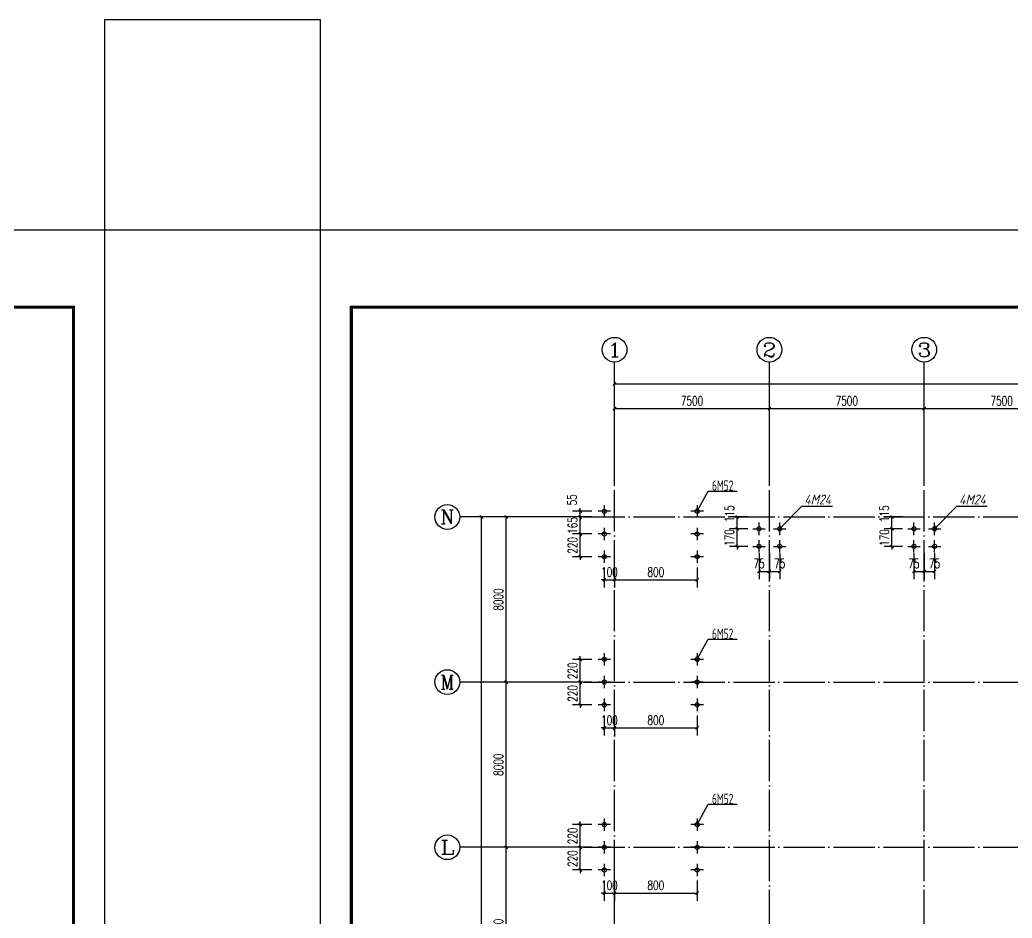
# Model space of a CAD drawing. Extents: x 14475413 to 15955882, y -732572 to -282951.
# Drawn here: x 14978864 to 15026928, y -500169 to -456657 of the extents above; entities that cross this region are included whole.
import ezdxf
from ezdxf.enums import TextEntityAlignment as Align

# ---------------------------------------------------------------- set-up
doc = ezdxf.new("R2010")
doc.units = 0
doc.header["$LTSCALE"] = 1000
doc.header["$MEASUREMENT"] = 0
doc.linetypes.add('DOTE', pattern=[2.42, 2, -0.2, 0.02, -0.2])
for name, color, linetype in [('AXIS', 3, 'Continuous'), ('AXIS_TEXT', 7, 'Continuous'), ('BALCONY', 6, 'Continuous'), ('DOTE', 1, 'DOTE'), ('PUB_DIM', 3, 'Continuous'), ('TK', 4, 'Continuous'), ('中粗', 4, 'Continuous'), ('标注', 7, 'Continuous')]:
    doc.layers.add(name, color=color, linetype=linetype)
doc.styles.add('_TCH_AXIS', font='COMPLEX', dxfattribs={"bigfont": 'GBCBIG'})
doc.styles.add('_TCH_DIM_T3', font='SIMPLEX', dxfattribs={"width": 0.705882, "bigfont": 'GBCBIG'})
doc.styles.add('COMPLEX', font='COMPLEX')
doc.styles.get("Standard").update_dxf_attribs({"font": 'gbenor.shx', "bigfont": 'gbcbig.shx'})
doc.styles.add('TSSD_REIN', font='tssdeng.shx', dxfattribs={"width": 0.7, "bigfont": 'tssdchn.shx'})
doc.dimstyles.new('100', dxfattribs={"dimtxt": 250, "dimasz": 200, "dimexe": 250, "dimexo": 300, "dimgap": 150, "dimtad": 1, "dimdec": 0, "dimzin": 0, "dimdsep": 46, "dimtxsty": 'Standard', "dimblk": 'ARCHTICK', "dimcen": 0.09, "dimclrd": 256, "dimclre": 256, "dimclrt": 256, "dimadec": 0, "dimazin": 0, "dimtfac": 1, "dimtdec": 0, "dimtix": 1, "dimtmove": 2, "dimatfit": 3, "dimldrblk": 'ARCHTICK', "dimfxl": 0, "dimtolj": 1, "dimtzin": 0, "dimarcsym": 0})
doc.dimstyles.new('_TCH_ARCH&&150', dxfattribs={"dimtxt": 446.25, "dimasz": 150, "dimexe": 375, "dimexo": 450, "dimgap": 150, "dimtad": 1, "dimdec": 0, "dimzin": 0, "dimdsep": 46, "dimtxsty": '_TCH_DIM_T3', "dimblk": 'ARCHTICK', "dimcen": 0.09, "dimclrt": 7, "dimazin": 2, "dimtfac": 1, "dimtdec": 0, "dimtix": 1, "dimtmove": 2, "dimatfit": 3, "dimfxl": 0, "dimtolj": 1, "dimtzin": 0, "dimarcsym": 0})

# ---------------------------------------------------------------- blocks, each defined once
blk = doc.blocks.new('GeYuanFrame_88545606', base_point=(20.09, 4.53))
at = {"layer": 'TK'}
blk.add_lwpolyline([(20.09, 4.53), (20.09, 598.53), (1071.09, 598.53), (1071.09, 4.53)], close=True, dxfattribs=at)
at = {"layer": 'TK', "const_width": 1}
blk.add_lwpolyline([(45.09, 588.53), (1061.09, 588.53), (1061.09, 14.53), (45.09, 14.53)], close=True, dxfattribs=at)
blk = doc.blocks.new('GeYuanFrame_00164207', base_point=(20.09, 4.53))
at = {"layer": 'TK'}
blk.add_lwpolyline([(20.09, 4.53), (20.09, 598.53), (1071.09, 598.53), (1071.09, 4.53)], close=True, dxfattribs=at)
at = {"layer": 'TK', "const_width": 1}
blk.add_lwpolyline([(45.09, 588.53), (1061.09, 588.53), (1061.09, 14.53), (45.09, 14.53)], close=True, dxfattribs=at)
blk = doc.blocks.new('_AXISO')
blk.add_circle((0, 0), 0.5)
at = {"layer": 'AXIS_TEXT', "style": 'COMPLEX', "width": 1.041667}
blk.add_attdef('A', text='', height=0.56, dxfattribs=at).set_placement((-0.25, -0.28), (0.25, -0.28), align=Align.FIT)
blk = doc.blocks.new('_ArchTick')
at = {"color": 0, "linetype": 'ByBlock', "const_width": 0.4}
blk.add_lwpolyline([(-0.5, -0.5), (0.5, 0.5)], dxfattribs=at)
blk = doc.blocks.new('*D1078')
at = {"layer": 'AXIS', "color": 0, "lineweight": -2}
for p, q in [((15005720, -480736), (15000845, -480736)), ((15001220, -576736), (15001220, -480736)), ((15005720, -576736), (15000845, -576736))]:
    blk.add_line(p, q, dxfattribs=at)
at = {"layer": 'Defpoints', "color": 0}
for p in [(15001220, -480736), (15006170, -480736), (15006170, -576736)]:
    blk.add_point(p, dxfattribs=at)
at = {"layer": 'AXIS', "color": 0, "lineweight": -2, "xscale": 150, "yscale": 150, "zscale": 150}
for p, rotation in [((15001220, -480736), 90), ((15001220, -576736), 270)]:
    blk.add_blockref('_ArchTick', p, dxfattribs=dict(at, rotation=rotation))
at = {"layer": 'AXIS', "color": 7, "insert": (15000847, -528736), "char_height": 446.2, "attachment_point": 5, "rotation": 90, "style": '_TCH_DIM_T3'}
blk.add_mtext('\\A1;96000', dxfattribs=at)
blk = doc.blocks.new('*D1088')
at = {"layer": 'AXIS', "color": 0, "lineweight": -2}
for p, q in [((15005720, -496736), (15002045, -496736)), ((15002420, -504736), (15002420, -496736)), ((15005720, -504736), (15002045, -504736))]:
    blk.add_line(p, q, dxfattribs=at)
at = {"layer": 'Defpoints', "color": 0}
for p in [(15002420, -496736), (15006170, -496736), (15006170, -504736)]:
    blk.add_point(p, dxfattribs=at)
at = {"layer": 'AXIS', "color": 0, "lineweight": -2, "xscale": 150, "yscale": 150, "zscale": 150}
for p, rotation in [((15002420, -496736), 90), ((15002420, -504736), 270)]:
    blk.add_blockref('_ArchTick', p, dxfattribs=dict(at, rotation=rotation))
at = {"layer": 'AXIS', "color": 7, "insert": (15002047, -500736), "char_height": 446.2, "attachment_point": 5, "rotation": 90, "style": '_TCH_DIM_T3'}
blk.add_mtext('\\A1;8000', dxfattribs=at)
blk = doc.blocks.new('*D1089')
at = {"layer": 'AXIS', "color": 0, "lineweight": -2}
for p, q in [((15005720, -488736), (15002045, -488736)), ((15002420, -496736), (15002420, -488736)), ((15005720, -496736), (15002045, -496736))]:
    blk.add_line(p, q, dxfattribs=at)
at = {"layer": 'Defpoints', "color": 0}
for p in [(15002420, -488736), (15006170, -488736), (15006170, -496736)]:
    blk.add_point(p, dxfattribs=at)
at = {"layer": 'AXIS', "color": 0, "lineweight": -2, "xscale": 150, "yscale": 150, "zscale": 150}
for p, rotation in [((15002420, -488736), 90), ((15002420, -496736), 270)]:
    blk.add_blockref('_ArchTick', p, dxfattribs=dict(at, rotation=rotation))
at = {"layer": 'AXIS', "color": 7, "insert": (15002047, -492736), "char_height": 446.2, "attachment_point": 5, "rotation": 90, "style": '_TCH_DIM_T3'}
blk.add_mtext('\\A1;8000', dxfattribs=at)
blk = doc.blocks.new('*D1090')
at = {"layer": 'AXIS', "color": 0, "lineweight": -2}
for p, q in [((15005720, -480736), (15002045, -480736)), ((15002420, -488736), (15002420, -480736)), ((15005720, -488736), (15002045, -488736))]:
    blk.add_line(p, q, dxfattribs=at)
at = {"layer": 'Defpoints', "color": 0}
for p in [(15002420, -480736), (15006170, -480736), (15006170, -488736)]:
    blk.add_point(p, dxfattribs=at)
at = {"layer": 'AXIS', "color": 0, "lineweight": -2, "xscale": 150, "yscale": 150, "zscale": 150}
for p, rotation in [((15002420, -480736), 90), ((15002420, -488736), 270)]:
    blk.add_blockref('_ArchTick', p, dxfattribs=dict(at, rotation=rotation))
at = {"layer": 'AXIS', "color": 7, "insert": (15002047, -484736), "char_height": 446.2, "attachment_point": 5, "rotation": 90, "style": '_TCH_DIM_T3'}
blk.add_mtext('\\A1;8000', dxfattribs=at)
blk = doc.blocks.new('*D1113')
at = {"layer": 'AXIS', "color": 0, "lineweight": -2}
for p, q in [((15007670, -478786), (15007670, -473911)), ((15067670, -478786), (15067670, -473911)), ((15007670, -474286), (15067670, -474286))]:
    blk.add_line(p, q, dxfattribs=at)
at = {"layer": 'Defpoints', "color": 0}
for p in [(15067670, -474286), (15007670, -479236), (15067670, -479236)]:
    blk.add_point(p, dxfattribs=at)
at = {"layer": 'AXIS', "color": 0, "lineweight": -2, "xscale": 150, "yscale": 150, "zscale": 150, "rotation": 180}
blk.add_blockref('_ArchTick', (15007670, -474286), dxfattribs=at)
at = {"layer": 'AXIS', "color": 0, "lineweight": -2, "xscale": 150, "yscale": 150, "zscale": 150}
blk.add_blockref('_ArchTick', (15067670, -474286), dxfattribs=at)
at = {"layer": 'AXIS', "color": 7, "insert": (15037670, -473913), "char_height": 446.2, "attachment_point": 5, "style": '_TCH_DIM_T3'}
blk.add_mtext('\\A1;60000', dxfattribs=at)
blk = doc.blocks.new('*D1114')
at = {"layer": 'AXIS', "color": 0, "lineweight": -2}
for p, q in [((15007670, -478786), (15007670, -475111)), ((15015170, -478786), (15015170, -475111)), ((15007670, -475486), (15015170, -475486))]:
    blk.add_line(p, q, dxfattribs=at)
at = {"layer": 'Defpoints', "color": 0}
for p in [(15015170, -475486), (15007670, -479236), (15015170, -479236)]:
    blk.add_point(p, dxfattribs=at)
at = {"layer": 'AXIS', "color": 0, "lineweight": -2, "xscale": 150, "yscale": 150, "zscale": 150, "rotation": 180}
blk.add_blockref('_ArchTick', (15007670, -475486), dxfattribs=at)
at = {"layer": 'AXIS', "color": 0, "lineweight": -2, "xscale": 150, "yscale": 150, "zscale": 150}
blk.add_blockref('_ArchTick', (15015170, -475486), dxfattribs=at)
at = {"layer": 'AXIS', "color": 7, "insert": (15011420, -475113), "char_height": 446.2, "attachment_point": 5, "style": '_TCH_DIM_T3'}
blk.add_mtext('\\A1;7500', dxfattribs=at)
blk = doc.blocks.new('*D1115')
at = {"layer": 'AXIS', "color": 0, "lineweight": -2}
for p, q in [((15015170, -478786), (15015170, -475111)), ((15022670, -478786), (15022670, -475111)), ((15015170, -475486), (15022670, -475486))]:
    blk.add_line(p, q, dxfattribs=at)
at = {"layer": 'Defpoints', "color": 0}
for p in [(15022670, -475486), (15015170, -479236), (15022670, -479236)]:
    blk.add_point(p, dxfattribs=at)
at = {"layer": 'AXIS', "color": 0, "lineweight": -2, "xscale": 150, "yscale": 150, "zscale": 150, "rotation": 180}
blk.add_blockref('_ArchTick', (15015170, -475486), dxfattribs=at)
at = {"layer": 'AXIS', "color": 0, "lineweight": -2, "xscale": 150, "yscale": 150, "zscale": 150}
blk.add_blockref('_ArchTick', (15022670, -475486), dxfattribs=at)
at = {"layer": 'AXIS', "color": 7, "insert": (15018920, -475113), "char_height": 446.2, "attachment_point": 5, "style": '_TCH_DIM_T3'}
blk.add_mtext('\\A1;7500', dxfattribs=at)
blk = doc.blocks.new('*D1116')
at = {"layer": 'AXIS', "color": 0, "lineweight": -2}
for p, q in [((15022670, -478786), (15022670, -475111)), ((15030170, -478786), (15030170, -475111)), ((15022670, -475486), (15030170, -475486))]:
    blk.add_line(p, q, dxfattribs=at)
at = {"layer": 'Defpoints', "color": 0}
for p in [(15030170, -475486), (15022670, -479236), (15030170, -479236)]:
    blk.add_point(p, dxfattribs=at)
at = {"layer": 'AXIS', "color": 0, "lineweight": -2, "xscale": 150, "yscale": 150, "zscale": 150, "rotation": 180}
blk.add_blockref('_ArchTick', (15022670, -475486), dxfattribs=at)
at = {"layer": 'AXIS', "color": 0, "lineweight": -2, "xscale": 150, "yscale": 150, "zscale": 150}
blk.add_blockref('_ArchTick', (15030170, -475486), dxfattribs=at)
at = {"layer": 'AXIS', "color": 7, "insert": (15026420, -475113), "char_height": 446.2, "attachment_point": 5, "style": '_TCH_DIM_T3'}
blk.add_mtext('\\A1;7500', dxfattribs=at)
blk = doc.blocks.new('*D1126')
at = {"layer": 'Defpoints', "color": 0}
for p in [(15006010, -487636), (15007024, -487636), (15007024, -488736)]:
    blk.add_point(p, dxfattribs=at)
at = {"layer": 'PUB_DIM', "color": 0, "lineweight": -2}
for p, q in [((15006574, -487636), (15005635, -487636)), ((15006010, -487636), (15006010, -487486)), ((15006010, -488736), (15006010, -487636)), ((15006574, -488736), (15005635, -488736)), ((15006010, -488736), (15006010, -488886))]:
    blk.add_line(p, q, dxfattribs=at)
at = {"layer": 'PUB_DIM', "color": 0, "lineweight": -2, "xscale": 150, "yscale": 150, "zscale": 150}
for p, rotation in [((15006010, -487636), 270), ((15006010, -488736), 90)]:
    blk.add_blockref('_ArchTick', p, dxfattribs=dict(at, rotation=rotation))
at = {"layer": 'PUB_DIM', "color": 7, "insert": (15005637, -488186), "char_height": 446.2, "attachment_point": 5, "rotation": 90, "style": '_TCH_DIM_T3'}
blk.add_mtext('\\A1;220', dxfattribs=at)
blk = doc.blocks.new('*D1127')
at = {"layer": 'Defpoints', "color": 0}
for p in [(15006010, -488736), (15007024, -488736), (15007024, -489836)]:
    blk.add_point(p, dxfattribs=at)
at = {"layer": 'PUB_DIM', "color": 0, "lineweight": -2}
for p, q in [((15006574, -488736), (15005635, -488736)), ((15006010, -488736), (15006010, -488586)), ((15006010, -489836), (15006010, -488736)), ((15006574, -489836), (15005635, -489836)), ((15006010, -489836), (15006010, -489986))]:
    blk.add_line(p, q, dxfattribs=at)
at = {"layer": 'PUB_DIM', "color": 0, "lineweight": -2, "xscale": 150, "yscale": 150, "zscale": 150}
for p, rotation in [((15006010, -488736), 270), ((15006010, -489836), 90)]:
    blk.add_blockref('_ArchTick', p, dxfattribs=dict(at, rotation=rotation))
at = {"layer": 'PUB_DIM', "color": 7, "insert": (15005637, -489286), "char_height": 446.2, "attachment_point": 5, "rotation": 90, "style": '_TCH_DIM_T3'}
blk.add_mtext('\\A1;220', dxfattribs=at)
blk = doc.blocks.new('*D1128')
at = {"layer": 'Defpoints', "color": 0}
for p in [(15007670, -489901), (15011670, -489901), (15011670, -490953)]:
    blk.add_point(p, dxfattribs=at)
at = {"layer": 'PUB_DIM', "color": 0, "lineweight": -2}
for p, q in [((15007670, -490351), (15007670, -491328)), ((15011670, -490351), (15011670, -491328)), ((15007670, -490953), (15011670, -490953))]:
    blk.add_line(p, q, dxfattribs=at)
at = {"layer": 'PUB_DIM', "color": 0, "lineweight": -2, "xscale": 150, "yscale": 150, "zscale": 150, "rotation": 180}
blk.add_blockref('_ArchTick', (15007670, -490953), dxfattribs=at)
at = {"layer": 'PUB_DIM', "color": 0, "lineweight": -2, "xscale": 150, "yscale": 150, "zscale": 150}
blk.add_blockref('_ArchTick', (15011670, -490953), dxfattribs=at)
at = {"layer": 'PUB_DIM', "color": 7, "insert": (15009670, -490580), "char_height": 446.2, "attachment_point": 5, "style": '_TCH_DIM_T3'}
blk.add_mtext('\\A1;800', dxfattribs=at)
blk = doc.blocks.new('*D1129')
at = {"layer": 'Defpoints', "color": 0}
for p in [(15007170, -489901), (15007670, -489901), (15007670, -490953)]:
    blk.add_point(p, dxfattribs=at)
at = {"layer": 'PUB_DIM', "color": 0, "lineweight": -2}
for p, q in [((15007170, -490351), (15007170, -491328)), ((15007670, -490351), (15007670, -491328)), ((15007170, -490953), (15007020, -490953)), ((15007170, -490953), (15007670, -490953)), ((15007670, -490953), (15007820, -490953))]:
    blk.add_line(p, q, dxfattribs=at)
at = {"layer": 'PUB_DIM', "color": 0, "lineweight": -2, "xscale": 150, "yscale": 150, "zscale": 150}
blk.add_blockref('_ArchTick', (15007170, -490953), dxfattribs=at)
at = {"layer": 'PUB_DIM', "color": 0, "lineweight": -2, "xscale": 150, "yscale": 150, "zscale": 150, "rotation": 180}
blk.add_blockref('_ArchTick', (15007670, -490953), dxfattribs=at)
at = {"layer": 'PUB_DIM', "color": 7, "insert": (15007420, -490580), "char_height": 446.2, "attachment_point": 5, "style": '_TCH_DIM_T3'}
blk.add_mtext('\\A1;100', dxfattribs=at)
blk = doc.blocks.new('*D1134')
at = {"layer": 'Defpoints', "color": 0}
for p in [(15006010, -480461), (15007024, -480461), (15007024, -480736)]:
    blk.add_point(p, dxfattribs=at)
at = {"layer": 'PUB_DIM', "color": 0, "lineweight": -2}
for p, q in [((15006574, -480461), (15005635, -480461)), ((15006010, -480461), (15006010, -480311)), ((15006010, -480736), (15006010, -480461)), ((15006574, -480736), (15005635, -480736)), ((15006010, -480736), (15006010, -480886))]:
    blk.add_line(p, q, dxfattribs=at)
at = {"layer": 'PUB_DIM', "color": 0, "lineweight": -2, "xscale": 150, "yscale": 150, "zscale": 150}
for p, rotation in [((15006010, -480461), 270), ((15006010, -480736), 90)]:
    blk.add_blockref('_ArchTick', p, dxfattribs=dict(at, rotation=rotation))
at = {"layer": 'PUB_DIM', "color": 7, "insert": (15005607, -479906), "char_height": 446.2, "attachment_point": 5, "rotation": 90, "style": '_TCH_DIM_T3'}
blk.add_mtext('\\A1;55', dxfattribs=at)
blk = doc.blocks.new('*D1135')
at = {"layer": 'Defpoints', "color": 0}
for p in [(15006010, -480736), (15007024, -480736), (15007024, -481561)]:
    blk.add_point(p, dxfattribs=at)
at = {"layer": 'PUB_DIM', "color": 0, "lineweight": -2}
for p, q in [((15006010, -480736), (15006010, -480586)), ((15006574, -480736), (15005635, -480736)), ((15006010, -481561), (15006010, -480736)), ((15006574, -481561), (15005635, -481561)), ((15006010, -481561), (15006010, -481711))]:
    blk.add_line(p, q, dxfattribs=at)
at = {"layer": 'PUB_DIM', "color": 0, "lineweight": -2, "xscale": 150, "yscale": 150, "zscale": 150}
for p, rotation in [((15006010, -480736), 270), ((15006010, -481561), 90)]:
    blk.add_blockref('_ArchTick', p, dxfattribs=dict(at, rotation=rotation))
at = {"layer": 'PUB_DIM', "color": 7, "insert": (15005637, -481148), "char_height": 446.2, "attachment_point": 5, "rotation": 90, "style": '_TCH_DIM_T3'}
blk.add_mtext('\\A1;165', dxfattribs=at)
blk = doc.blocks.new('*D1136')
at = {"layer": 'Defpoints', "color": 0}
for p in [(15006010, -481561), (15007024, -481561), (15007024, -482661)]:
    blk.add_point(p, dxfattribs=at)
at = {"layer": 'PUB_DIM', "color": 0, "lineweight": -2}
for p, q in [((15006574, -481561), (15005635, -481561)), ((15006010, -481561), (15006010, -481411)), ((15006010, -482661), (15006010, -481561)), ((15006574, -482661), (15005635, -482661)), ((15006010, -482661), (15006010, -482811))]:
    blk.add_line(p, q, dxfattribs=at)
at = {"layer": 'PUB_DIM', "color": 0, "lineweight": -2, "xscale": 150, "yscale": 150, "zscale": 150}
for p, rotation in [((15006010, -481561), 270), ((15006010, -482661), 90)]:
    blk.add_blockref('_ArchTick', p, dxfattribs=dict(at, rotation=rotation))
at = {"layer": 'PUB_DIM', "color": 7, "insert": (15005637, -482111), "char_height": 446.2, "attachment_point": 5, "rotation": 90, "style": '_TCH_DIM_T3'}
blk.add_mtext('\\A1;220', dxfattribs=at)
blk = doc.blocks.new('*D1137')
at = {"layer": 'Defpoints', "color": 0}
for p in [(15007670, -482726), (15011670, -482726), (15011670, -483778)]:
    blk.add_point(p, dxfattribs=at)
at = {"layer": 'PUB_DIM', "color": 0, "lineweight": -2}
for p, q in [((15007670, -483176), (15007670, -484153)), ((15011670, -483176), (15011670, -484153)), ((15007670, -483778), (15011670, -483778))]:
    blk.add_line(p, q, dxfattribs=at)
at = {"layer": 'PUB_DIM', "color": 0, "lineweight": -2, "xscale": 150, "yscale": 150, "zscale": 150, "rotation": 180}
blk.add_blockref('_ArchTick', (15007670, -483778), dxfattribs=at)
at = {"layer": 'PUB_DIM', "color": 0, "lineweight": -2, "xscale": 150, "yscale": 150, "zscale": 150}
blk.add_blockref('_ArchTick', (15011670, -483778), dxfattribs=at)
at = {"layer": 'PUB_DIM', "color": 7, "insert": (15009670, -483405), "char_height": 446.2, "attachment_point": 5, "style": '_TCH_DIM_T3'}
blk.add_mtext('\\A1;800', dxfattribs=at)
blk = doc.blocks.new('*D1138')
at = {"layer": 'Defpoints', "color": 0}
for p in [(15007170, -482726), (15007670, -482726), (15007670, -483778)]:
    blk.add_point(p, dxfattribs=at)
at = {"layer": 'PUB_DIM', "color": 0, "lineweight": -2}
for p, q in [((15007170, -483176), (15007170, -484153)), ((15007670, -483176), (15007670, -484153)), ((15007170, -483778), (15007020, -483778)), ((15007170, -483778), (15007670, -483778)), ((15007670, -483778), (15007820, -483778))]:
    blk.add_line(p, q, dxfattribs=at)
at = {"layer": 'PUB_DIM', "color": 0, "lineweight": -2, "xscale": 150, "yscale": 150, "zscale": 150}
blk.add_blockref('_ArchTick', (15007170, -483778), dxfattribs=at)
at = {"layer": 'PUB_DIM', "color": 0, "lineweight": -2, "xscale": 150, "yscale": 150, "zscale": 150, "rotation": 180}
blk.add_blockref('_ArchTick', (15007670, -483778), dxfattribs=at)
at = {"layer": 'PUB_DIM', "color": 7, "insert": (15007420, -483405), "char_height": 446.2, "attachment_point": 5, "style": '_TCH_DIM_T3'}
blk.add_mtext('\\A1;100', dxfattribs=at)
blk = doc.blocks.new('*D1153')
at = {"layer": 'Defpoints', "color": 0}
for p in [(15006010, -495636), (15007024, -495636), (15007024, -496736)]:
    blk.add_point(p, dxfattribs=at)
at = {"layer": 'PUB_DIM', "color": 0, "lineweight": -2}
for p, q in [((15006010, -495636), (15006010, -495486)), ((15006574, -495636), (15005635, -495636)), ((15006010, -496736), (15006010, -495636)), ((15006574, -496736), (15005635, -496736)), ((15006010, -496736), (15006010, -496886))]:
    blk.add_line(p, q, dxfattribs=at)
at = {"layer": 'PUB_DIM', "color": 0, "lineweight": -2, "xscale": 150, "yscale": 150, "zscale": 150}
for p, rotation in [((15006010, -495636), 270), ((15006010, -496736), 90)]:
    blk.add_blockref('_ArchTick', p, dxfattribs=dict(at, rotation=rotation))
at = {"layer": 'PUB_DIM', "color": 7, "insert": (15005637, -496186), "char_height": 446.2, "attachment_point": 5, "rotation": 90, "style": '_TCH_DIM_T3'}
blk.add_mtext('\\A1;220', dxfattribs=at)
blk = doc.blocks.new('*D1154')
at = {"layer": 'Defpoints', "color": 0}
for p in [(15006010, -496736), (15007024, -496736), (15007024, -497836)]:
    blk.add_point(p, dxfattribs=at)
at = {"layer": 'PUB_DIM', "color": 0, "lineweight": -2}
for p, q in [((15006574, -496736), (15005635, -496736)), ((15006010, -496736), (15006010, -496586)), ((15006010, -497836), (15006010, -496736)), ((15006574, -497836), (15005635, -497836)), ((15006010, -497836), (15006010, -497986))]:
    blk.add_line(p, q, dxfattribs=at)
at = {"layer": 'PUB_DIM', "color": 0, "lineweight": -2, "xscale": 150, "yscale": 150, "zscale": 150}
for p, rotation in [((15006010, -496736), 270), ((15006010, -497836), 90)]:
    blk.add_blockref('_ArchTick', p, dxfattribs=dict(at, rotation=rotation))
at = {"layer": 'PUB_DIM', "color": 7, "insert": (15005637, -497286), "char_height": 446.2, "attachment_point": 5, "rotation": 90, "style": '_TCH_DIM_T3'}
blk.add_mtext('\\A1;220', dxfattribs=at)
blk = doc.blocks.new('*D1155')
at = {"layer": 'Defpoints', "color": 0}
for p in [(15007670, -497901), (15011670, -497901), (15011670, -498953)]:
    blk.add_point(p, dxfattribs=at)
at = {"layer": 'PUB_DIM', "color": 0, "lineweight": -2}
for p, q in [((15007670, -498351), (15007670, -499328)), ((15011670, -498351), (15011670, -499328)), ((15007670, -498953), (15011670, -498953))]:
    blk.add_line(p, q, dxfattribs=at)
at = {"layer": 'PUB_DIM', "color": 0, "lineweight": -2, "xscale": 150, "yscale": 150, "zscale": 150, "rotation": 180}
blk.add_blockref('_ArchTick', (15007670, -498953), dxfattribs=at)
at = {"layer": 'PUB_DIM', "color": 0, "lineweight": -2, "xscale": 150, "yscale": 150, "zscale": 150}
blk.add_blockref('_ArchTick', (15011670, -498953), dxfattribs=at)
at = {"layer": 'PUB_DIM', "color": 7, "insert": (15009670, -498580), "char_height": 446.2, "attachment_point": 5, "style": '_TCH_DIM_T3'}
blk.add_mtext('\\A1;800', dxfattribs=at)
blk = doc.blocks.new('*D1156')
at = {"layer": 'Defpoints', "color": 0}
for p in [(15007170, -497901), (15007670, -497901), (15007670, -498953)]:
    blk.add_point(p, dxfattribs=at)
at = {"layer": 'PUB_DIM', "color": 0, "lineweight": -2}
for p, q in [((15007170, -498351), (15007170, -499328)), ((15007670, -498351), (15007670, -499328)), ((15007170, -498953), (15007020, -498953)), ((15007170, -498953), (15007670, -498953)), ((15007670, -498953), (15007820, -498953))]:
    blk.add_line(p, q, dxfattribs=at)
at = {"layer": 'PUB_DIM', "color": 0, "lineweight": -2, "xscale": 150, "yscale": 150, "zscale": 150}
blk.add_blockref('_ArchTick', (15007170, -498953), dxfattribs=at)
at = {"layer": 'PUB_DIM', "color": 0, "lineweight": -2, "xscale": 150, "yscale": 150, "zscale": 150, "rotation": 180}
blk.add_blockref('_ArchTick', (15007670, -498953), dxfattribs=at)
at = {"layer": 'PUB_DIM', "color": 7, "insert": (15007420, -498580), "char_height": 446.2, "attachment_point": 5, "style": '_TCH_DIM_T3'}
blk.add_mtext('\\A1;100', dxfattribs=at)
blk = doc.blocks.new('*D1245')
at = {"layer": 'Defpoints', "color": 0}
for p in [(15014670, -482045), (15015170, -482045), (15015170, -483372)]:
    blk.add_point(p, dxfattribs=at)
at = {"layer": 'PUB_DIM', "color": 0, "lineweight": -2}
for p, q in [((15014670, -482495), (15014670, -483747)), ((15015170, -482495), (15015170, -483747)), ((15014670, -483372), (15015170, -483372))]:
    blk.add_line(p, q, dxfattribs=at)
at = {"layer": 'PUB_DIM', "color": 0, "lineweight": -2, "xscale": 150, "yscale": 150, "zscale": 150, "rotation": 180}
blk.add_blockref('_ArchTick', (15014670, -483372), dxfattribs=at)
at = {"layer": 'PUB_DIM', "color": 0, "lineweight": -2, "xscale": 150, "yscale": 150, "zscale": 150}
blk.add_blockref('_ArchTick', (15015170, -483372), dxfattribs=at)
at = {"layer": 'PUB_DIM', "color": 7, "insert": (15014670, -482992), "char_height": 446.2, "attachment_point": 5, "style": '_TCH_DIM_T3'}
blk.add_mtext('\\A1;75', dxfattribs=at)
blk = doc.blocks.new('*D1246')
at = {"layer": 'Defpoints', "color": 0}
for p in [(15015170, -482045), (15015670, -482045), (15015670, -483372)]:
    blk.add_point(p, dxfattribs=at)
at = {"layer": 'PUB_DIM', "color": 0, "lineweight": -2}
for p, q in [((15015170, -482495), (15015170, -483747)), ((15015670, -482495), (15015670, -483747)), ((15015170, -483372), (15015670, -483372))]:
    blk.add_line(p, q, dxfattribs=at)
at = {"layer": 'PUB_DIM', "color": 0, "lineweight": -2, "xscale": 150, "yscale": 150, "zscale": 150, "rotation": 180}
blk.add_blockref('_ArchTick', (15015170, -483372), dxfattribs=at)
at = {"layer": 'PUB_DIM', "color": 0, "lineweight": -2, "xscale": 150, "yscale": 150, "zscale": 150}
blk.add_blockref('_ArchTick', (15015670, -483372), dxfattribs=at)
at = {"layer": 'PUB_DIM', "color": 7, "insert": (15015670, -482987), "char_height": 446.2, "attachment_point": 5, "style": '_TCH_DIM_T3'}
blk.add_mtext('\\A1;75', dxfattribs=at)
blk = doc.blocks.new('*D1247')
at = {"layer": 'Defpoints', "color": 0}
for p in [(15013608, -480736), (15014570, -480736), (15014570, -481311)]:
    blk.add_point(p, dxfattribs=at)
at = {"layer": 'PUB_DIM', "color": 0, "lineweight": -2}
for p, q in [((15014120, -480736), (15013233, -480736)), ((15013608, -481311), (15013608, -480736)), ((15014120, -481311), (15013233, -481311))]:
    blk.add_line(p, q, dxfattribs=at)
at = {"layer": 'PUB_DIM', "color": 0, "lineweight": -2, "xscale": 150, "yscale": 150, "zscale": 150}
for p, rotation in [((15013608, -480736), 90), ((15013608, -481311), 270)]:
    blk.add_blockref('_ArchTick', p, dxfattribs=dict(at, rotation=rotation))
at = {"layer": 'PUB_DIM', "color": 7, "insert": (15013234, -480578), "char_height": 446.2, "attachment_point": 5, "rotation": 90, "style": '_TCH_DIM_T3'}
blk.add_mtext('\\A1;115', dxfattribs=at)
blk = doc.blocks.new('*D1248')
at = {"layer": 'Defpoints', "color": 0}
for p in [(15013608, -481311), (15014570, -481311), (15014570, -482161)]:
    blk.add_point(p, dxfattribs=at)
at = {"layer": 'PUB_DIM', "color": 0, "lineweight": -2}
for p, q in [((15014120, -481311), (15013233, -481311)), ((15013608, -481311), (15013608, -481161)), ((15013608, -482161), (15013608, -481311)), ((15014120, -482161), (15013233, -482161)), ((15013608, -482161), (15013608, -482311))]:
    blk.add_line(p, q, dxfattribs=at)
at = {"layer": 'PUB_DIM', "color": 0, "lineweight": -2, "xscale": 150, "yscale": 150, "zscale": 150}
for p, rotation in [((15013608, -481311), 270), ((15013608, -482161), 90)]:
    blk.add_blockref('_ArchTick', p, dxfattribs=dict(at, rotation=rotation))
at = {"layer": 'PUB_DIM', "color": 7, "insert": (15013235, -481736), "char_height": 446.2, "attachment_point": 5, "rotation": 90, "style": '_TCH_DIM_T3'}
blk.add_mtext('\\A1;170', dxfattribs=at)
blk = doc.blocks.new('*D1249')
at = {"layer": 'Defpoints', "color": 0}
for p in [(15022170, -482045), (15022670, -482045), (15022670, -483372)]:
    blk.add_point(p, dxfattribs=at)
at = {"layer": 'PUB_DIM', "color": 0, "lineweight": -2}
for p, q in [((15022170, -482495), (15022170, -483747)), ((15022670, -482495), (15022670, -483747)), ((15022170, -483372), (15022670, -483372))]:
    blk.add_line(p, q, dxfattribs=at)
at = {"layer": 'PUB_DIM', "color": 0, "lineweight": -2, "xscale": 150, "yscale": 150, "zscale": 150, "rotation": 180}
blk.add_blockref('_ArchTick', (15022170, -483372), dxfattribs=at)
at = {"layer": 'PUB_DIM', "color": 0, "lineweight": -2, "xscale": 150, "yscale": 150, "zscale": 150}
blk.add_blockref('_ArchTick', (15022670, -483372), dxfattribs=at)
at = {"layer": 'PUB_DIM', "color": 7, "insert": (15022170, -482992), "char_height": 446.2, "attachment_point": 5, "style": '_TCH_DIM_T3'}
blk.add_mtext('\\A1;75', dxfattribs=at)
blk = doc.blocks.new('*D1250')
at = {"layer": 'Defpoints', "color": 0}
for p in [(15022670, -482045), (15023170, -482045), (15023170, -483372)]:
    blk.add_point(p, dxfattribs=at)
at = {"layer": 'PUB_DIM', "color": 0, "lineweight": -2}
for p, q in [((15022670, -482495), (15022670, -483747)), ((15023170, -482495), (15023170, -483747)), ((15022670, -483372), (15023170, -483372))]:
    blk.add_line(p, q, dxfattribs=at)
at = {"layer": 'PUB_DIM', "color": 0, "lineweight": -2, "xscale": 150, "yscale": 150, "zscale": 150, "rotation": 180}
blk.add_blockref('_ArchTick', (15022670, -483372), dxfattribs=at)
at = {"layer": 'PUB_DIM', "color": 0, "lineweight": -2, "xscale": 150, "yscale": 150, "zscale": 150}
blk.add_blockref('_ArchTick', (15023170, -483372), dxfattribs=at)
at = {"layer": 'PUB_DIM', "color": 7, "insert": (15023170, -482987), "char_height": 446.2, "attachment_point": 5, "style": '_TCH_DIM_T3'}
blk.add_mtext('\\A1;75', dxfattribs=at)
blk = doc.blocks.new('*D1251')
at = {"layer": 'Defpoints', "color": 0}
for p in [(15021108, -480736), (15022070, -480736), (15022070, -481311)]:
    blk.add_point(p, dxfattribs=at)
at = {"layer": 'PUB_DIM', "color": 0, "lineweight": -2}
for p, q in [((15021620, -480736), (15020733, -480736)), ((15021108, -481311), (15021108, -480736)), ((15021620, -481311), (15020733, -481311))]:
    blk.add_line(p, q, dxfattribs=at)
at = {"layer": 'PUB_DIM', "color": 0, "lineweight": -2, "xscale": 150, "yscale": 150, "zscale": 150}
for p, rotation in [((15021108, -480736), 90), ((15021108, -481311), 270)]:
    blk.add_blockref('_ArchTick', p, dxfattribs=dict(at, rotation=rotation))
at = {"layer": 'PUB_DIM', "color": 7, "insert": (15020734, -480578), "char_height": 446.2, "attachment_point": 5, "rotation": 90, "style": '_TCH_DIM_T3'}
blk.add_mtext('\\A1;115', dxfattribs=at)
blk = doc.blocks.new('*D1252')
at = {"layer": 'Defpoints', "color": 0}
for p in [(15021108, -481311), (15022070, -481311), (15022070, -482161)]:
    blk.add_point(p, dxfattribs=at)
at = {"layer": 'PUB_DIM', "color": 0, "lineweight": -2}
for p, q in [((15021620, -481311), (15020733, -481311)), ((15021108, -481311), (15021108, -481161)), ((15021108, -482161), (15021108, -481311)), ((15021620, -482161), (15020733, -482161)), ((15021108, -482161), (15021108, -482311))]:
    blk.add_line(p, q, dxfattribs=at)
at = {"layer": 'PUB_DIM', "color": 0, "lineweight": -2, "xscale": 150, "yscale": 150, "zscale": 150}
for p, rotation in [((15021108, -481311), 270), ((15021108, -482161), 90)]:
    blk.add_blockref('_ArchTick', p, dxfattribs=dict(at, rotation=rotation))
at = {"layer": 'PUB_DIM', "color": 7, "insert": (15020735, -481736), "char_height": 446.2, "attachment_point": 5, "rotation": 90, "style": '_TCH_DIM_T3'}
blk.add_mtext('\\A1;170', dxfattribs=at)

msp = doc.modelspace()

# ---------------------------------------------------------------- linework, layer by layer
at = {"layer": 'AXIS'}
for p, q in [((15007670.1, -479235.7), (15007670.1, -473235.7)), ((15015170.1, -479235.7), (15015170.1, -473235.7)), ((15022670.1, -479235.7), (15022670.1, -473235.7)), ((15006170.1, -480735.7), (15000170.1, -480735.7)), ((15006170.1, -488735.7), (15000170.1, -488735.7)), ((15006170.1, -496735.7), (15000170.1, -496735.7))]:
    msp.add_line(p, q, dxfattribs=at)
at = {"layer": 'BALCONY', "ltscale": 0.5}
msp.add_lwpolyline([(14982968, -466825.4), (14993422.4, -466825.4), (14993422.4, -456657.1), (14982968, -456657.1)], close=True, dxfattribs=at)
at = {"layer": 'DOTE'}
for p, q in [((15007670.1, -578235.7), (15007670.1, -479235.7)), ((15015170.1, -578235.7), (15015170.1, -479235.7)), ((15022670.1, -578235.7), (15022670.1, -479235.7)), ((15006170.1, -480735.7), (15069170.1, -480735.7)), ((15006170.1, -488735.7), (15069170.1, -488735.7)), ((15006170.1, -496735.7), (15069170.1, -496735.7))]:
    msp.add_line(p, q, dxfattribs=at)
at = {"layer": '中粗', "linetype": 'ByBlock'}
for p, q in [((15007170.1, -480160.7), (15007170.1, -480760.7)), ((15011670.1, -480160.7), (15011670.1, -480760.7)), ((15007470.1, -480460.7), (15006870.1, -480460.7)), ((15011970.1, -480460.7), (15011370.1, -480460.7)), ((15014670.1, -481610.7), (15014670.1, -481010.7)), ((15015670.1, -481610.7), (15015670.1, -481010.7)), ((15022170.1, -481610.7), (15022170.1, -481010.7)), ((15023170.1, -481610.7), (15023170.1, -481010.7)), ((15007470.1, -481560.7), (15006870.1, -481560.7)), ((15007170.1, -481260.7), (15007170.1, -481860.7)), ((15011970.1, -481560.7), (15011370.1, -481560.7)), ((15011670.1, -481260.7), (15011670.1, -481860.7)), ((15014370.1, -481310.7), (15014970.1, -481310.7)), ((15014745.1, -481310.7), (15014745.1, -481310.7)), ((15015370.1, -481310.7), (15015970.1, -481310.7)), ((15021870.1, -481310.7), (15022470.1, -481310.7)), ((15022245.1, -481310.7), (15022245.1, -481310.7)), ((15022870.1, -481310.7), (15023470.1, -481310.7)), ((15014670.1, -482460.7), (15014670.1, -481860.7)), ((15015670.1, -482460.7), (15015670.1, -481860.7)), ((15022170.1, -482460.7), (15022170.1, -481860.7)), ((15023170.1, -482460.7), (15023170.1, -481860.7)), ((15007170.1, -482360.7), (15007170.1, -482960.7)), ((15011670.1, -482360.7), (15011670.1, -482960.7)), ((15014370.1, -482160.7), (15014970.1, -482160.7)), ((15015370.1, -482160.7), (15015970.1, -482160.7)), ((15021870.1, -482160.7), (15022470.1, -482160.7)), ((15022870.1, -482160.7), (15023470.1, -482160.7)), ((15007470.1, -482660.7), (15006870.1, -482660.7)), ((15007095.1, -482660.7), (15007095.1, -482660.7)), ((15011970.1, -482660.7), (15011370.1, -482660.7)), ((15011595.1, -482660.7), (15011595.1, -482660.7)), ((15007170.1, -487335.7), (15007170.1, -487935.7)), ((15011670.1, -487335.7), (15011670.1, -487935.7)), ((15007470.1, -487635.7), (15006870.1, -487635.7)), ((15011970.1, -487635.7), (15011370.1, -487635.7)), ((15007470.1, -488735.7), (15006870.1, -488735.7)), ((15007170.1, -488435.7), (15007170.1, -489035.7)), ((15011970.1, -488735.7), (15011370.1, -488735.7)), ((15011670.1, -488435.7), (15011670.1, -489035.7)), ((15007170.1, -489535.7), (15007170.1, -490135.7)), ((15011670.1, -489535.7), (15011670.1, -490135.7)), ((15007470.1, -489835.7), (15006870.1, -489835.7)), ((15007095.1, -489835.7), (15007095.1, -489835.7)), ((15011970.1, -489835.7), (15011370.1, -489835.7)), ((15011595.1, -489835.7), (15011595.1, -489835.7)), ((15007170.1, -495335.7), (15007170.1, -495935.7)), ((15011670.1, -495335.7), (15011670.1, -495935.7)), ((15007470.1, -495635.7), (15006870.1, -495635.7)), ((15011970.1, -495635.7), (15011370.1, -495635.7)), ((15007170.1, -496435.7), (15007170.1, -497035.7)), ((15011670.1, -496435.7), (15011670.1, -497035.7)), ((15007470.1, -496735.7), (15006870.1, -496735.7)), ((15011970.1, -496735.7), (15011370.1, -496735.7)), ((15007470.1, -497835.7), (15006870.1, -497835.7)), ((15007095.1, -497835.7), (15007095.1, -497835.7)), ((15007170.1, -497535.7), (15007170.1, -498135.7)), ((15011970.1, -497835.7), (15011370.1, -497835.7)), ((15011595.1, -497835.7), (15011595.1, -497835.7)), ((15011670.1, -497535.7), (15011670.1, -498135.7))]:
    msp.add_line(p, q, dxfattribs=at)
for centre in [(15007170.1, -480460.7), (15011670.1, -480460.7), (15007170.1, -481560.7), (15011670.1, -481560.7), (15014670.1, -481310.7), (15015670.1, -481310.7), (15022170.1, -481310.7), (15023170.1, -481310.7), (15014670.1, -482160.7), (15015670.1, -482160.7), (15022170.1, -482160.7), (15023170.1, -482160.7), (15007170.1, -482660.7), (15011670.1, -482660.7), (15007170.1, -487635.7), (15011670.1, -487635.7), (15007170.1, -488735.7), (15011670.1, -488735.7), (15007170.1, -489835.7), (15011670.1, -489835.7), (15007170.1, -495635.7), (15011670.1, -495635.7), (15007170.1, -496735.7), (15011670.1, -496735.7), (15007170.1, -497835.7), (15011670.1, -497835.7)]:
    msp.add_circle(centre, 100, dxfattribs=at)

# ---------------------------------------------------------------- block references
at = {"xscale": 150, "yscale": 150, "zscale": 150, "rotation": 270}
for name, p in [('GeYuanFrame_00164207', (14893868, -466825.4)), ('GeYuanFrame_88545606', (14993422.4, -466825.4))]:
    msp.add_blockref(name, p, dxfattribs=at)
at = {"layer": 'AXIS'}
ref = msp.add_blockref('_AXISO', (15007670.1, -472635.7), dxfattribs=dict(at, xscale=1200, yscale=1200, zscale=1200))
ref.add_attrib('A', '1', dxfattribs={"layer": 'AXIS_TEXT', "ltscale": 0.5, "height": 678.8, "style": '_TCH_AXIS', "width": 2.333333}).set_placement((15007330.7, -472975.1), (15008009.5, -472975.1), align=Align.FIT)
ref = msp.add_blockref('_AXISO', (15015170.1, -472635.7), dxfattribs=dict(at, xscale=1200, yscale=1200, zscale=1200))
ref.add_attrib('A', '2', dxfattribs={"layer": 'AXIS_TEXT', "ltscale": 0.5, "height": 678.8, "style": '_TCH_AXIS', "width": 1.5}).set_placement((15014830.7, -472975.1), (15015509.5, -472975.1), align=Align.FIT)
ref = msp.add_blockref('_AXISO', (15022670.1, -472635.7), dxfattribs=dict(at, xscale=1200, yscale=1200, zscale=1200))
ref.add_attrib('A', '3', dxfattribs={"layer": 'AXIS_TEXT', "ltscale": 0.5, "height": 678.8, "style": '_TCH_AXIS', "width": 1.5}).set_placement((15022330.7, -472975.1), (15023009.5, -472975.1), align=Align.FIT)
ref = msp.add_blockref('_AXISO', (14999570.1, -480735.7), dxfattribs=dict(at, xscale=1200, yscale=1200, zscale=1200))
ref.add_attrib('A', 'N', dxfattribs={"layer": 'AXIS_TEXT', "ltscale": 0.5, "height": 678.8, "style": '_TCH_AXIS', "width": 1.105263}).set_placement((14999230.7, -481075.1), (14999909.5, -481075.1), align=Align.FIT)
ref = msp.add_blockref('_AXISO', (14999570.1, -488735.7), dxfattribs=dict(at, xscale=1200, yscale=1200, zscale=1200))
ref.add_attrib('A', 'M', dxfattribs={"layer": 'AXIS_TEXT', "ltscale": 0.5, "height": 678.8, "style": '_TCH_AXIS'}).set_placement((14999230.7, -489075.1), (14999909.5, -489075.1), align=Align.FIT)
ref = msp.add_blockref('_AXISO', (14999570.1, -496735.7), dxfattribs=dict(at, xscale=1200, yscale=1200, zscale=1200))
ref.add_attrib('A', 'L', dxfattribs={"layer": 'AXIS_TEXT', "ltscale": 0.5, "height": 678.8, "style": '_TCH_AXIS', "width": 1.4}).set_placement((14999230.7, -497075.1), (14999909.5, -497075.1), align=Align.FIT)

# ---------------------------------------------------------------- texts
at = {"color": 6, "ltscale": 0.5, "style": 'TSSD_REIN', "width": 0.7}
for p in [(15012386.7, -479466.8), (15012386.7, -486641.8), (15012386.7, -494641.8)]:
    msp.add_text('6M52', height=500, dxfattribs=at).set_placement(p)
at = {"color": 6, "ltscale": 0.5, "oblique": 15}
for p in [(15016856.5, -480131.6), (15024356.5, -480131.6)]:
    msp.add_text('4M24', height=480, dxfattribs=at).set_placement(p)

# ---------------------------------------------------------------- dimensions: what is measured, and where the dimension line sits
at = {"layer": 'AXIS'}
for p1, p2, distance, text, picture, middle in [((15007670.1, -479235.7), (15067670.1, -479235.7), 4950, '60000', '*D1113', (15037670.1, -473912.6)), ((15007670.1, -479235.7), (15015170.1, -479235.7), 3750, '7500', '*D1114', (15011420.1, -475112.6)), ((15015170.1, -479235.7), (15022670.1, -479235.7), 3750, '7500', '*D1115', (15018920.1, -475112.6)), ((15022670.1, -479235.7), (15030170.1, -479235.7), 3750, '7500', '*D1116', (15026420.1, -475112.6)), ((15006170.1, -576735.7), (15006170.1, -480735.7), 4950, '96000', '*D1078', (15000847, -528735.7)), ((15006170.1, -488735.7), (15006170.1, -480735.7), 3750, '8000', '*D1090', (15002047, -484735.7)), ((15006170.1, -496735.7), (15006170.1, -488735.7), 3750, '8000', '*D1089', (15002047, -492735.7)), ((15006170.1, -504735.7), (15006170.1, -496735.7), 3750, '8000', '*D1088', (15002047, -500735.7))]:
    dim = msp.add_aligned_dim(p1=p1, p2=p2, distance=distance, text=text, dimstyle='_TCH_ARCH&&150', dxfattribs=at)
    dim.commit()
    dim.dimension.update_dxf_attribs({"geometry": picture, "text_midpoint": middle})
at = {"layer": 'PUB_DIM'}
for base, p1, p2, angle, text, picture, middle in [((15006009.6, -480460.7), (15007023.6, -480735.7), (15007023.6, -480460.7), 90, '55', '*D1134', (15005607.4, -479905.7)), ((15013607.9, -480735.7), (15014570.4, -481310.7), (15014570.4, -480735.7), 90, '115', '*D1247', (15013234.2, -480578.1)), ((15021107.9, -480735.7), (15022070.4, -481310.7), (15022070.4, -480735.7), 90, '115', '*D1251', (15020734.2, -480578.1)), ((15015170.1, -483372.2), (15014670.1, -482044.5), (15015170.1, -482044.5), 0, '75', '*D1245', (15014670.1, -482992.4)), ((15015670.1, -483372.2), (15015170.1, -482044.5), (15015670.1, -482044.5), 0, '75', '*D1246', (15015670.1, -482987)), ((15022670.1, -483372.2), (15022170.1, -482044.5), (15022670.1, -482044.5), 0, '75', '*D1249', (15022170.1, -482992.4)), ((15023170.1, -483372.2), (15022670.1, -482044.5), (15023170.1, -482044.5), 0, '75', '*D1250', (15023170.1, -482987))]:
    dim = msp.add_linear_dim(base=base, p1=p1, p2=p2, angle=angle, text=text, dimstyle='_TCH_ARCH&&150', dxfattribs=at)
    dim.commit()
    dim.dimension.update_dxf_attribs({"geometry": picture, "text_midpoint": middle, "dimtype": 161})
for p1, p2, distance, text, picture, middle in [((15007023.6, -481560.7), (15007023.6, -480735.7), 1014, '165', '*D1135', (15005636.5, -481148.2)), ((15007023.6, -482660.7), (15007023.6, -481560.7), 1014, '220', '*D1136', (15005636.5, -482110.7)), ((15014570.4, -482160.7), (15014570.4, -481310.7), 962.5, '170', '*D1248', (15013234.8, -481735.7)), ((15022070.4, -482160.7), (15022070.4, -481310.7), 962.5, '170', '*D1252', (15020734.8, -481735.7)), ((15007170.1, -482726.2), (15007670.1, -482726.2), -1051.8, '100', '*D1138', (15007420.1, -483404.9)), ((15007670.1, -482726.2), (15011670.1, -482726.2), -1051.8, '800', '*D1137', (15009670.1, -483404.9)), ((15007023.6, -488735.7), (15007023.6, -487635.7), 1014, '220', '*D1126', (15005636.5, -488185.7)), ((15007023.6, -489835.7), (15007023.6, -488735.7), 1014, '220', '*D1127', (15005636.5, -489285.7)), ((15007170.1, -489901.2), (15007670.1, -489901.2), -1051.8, '100', '*D1129', (15007420.1, -490579.9)), ((15007670.1, -489901.2), (15011670.1, -489901.2), -1051.8, '800', '*D1128', (15009670.1, -490579.9)), ((15007023.6, -496735.7), (15007023.6, -495635.7), 1014, '220', '*D1153', (15005636.5, -496185.7)), ((15007023.6, -497835.7), (15007023.6, -496735.7), 1014, '220', '*D1154', (15005636.5, -497285.7)), ((15007170.1, -497901.2), (15007670.1, -497901.2), -1051.8, '100', '*D1156', (15007420.1, -498579.9)), ((15007670.1, -497901.2), (15011670.1, -497901.2), -1051.8, '800', '*D1155', (15009670.1, -498579.9))]:
    dim = msp.add_aligned_dim(p1=p1, p2=p2, distance=distance, text=text, dimstyle='_TCH_ARCH&&150', dxfattribs=at)
    dim.commit()
    dim.dimension.update_dxf_attribs({"geometry": picture, "text_midpoint": middle})

# ---------------------------------------------------------------- leaders
at = {"layer": '标注', "linetype": 'ByBlock'}
for points in [[(15011676.4, -480456.7), (15012211.2, -479478.8), (15013613.3, -479478.8)], [(15015680.4, -481299.8), (15016746, -480213.4), (15018221, -480213.4)], [(15023180.4, -481299.8), (15024246, -480213.4), (15025721, -480213.4)], [(15011676.4, -487631.7), (15012211.2, -486653.8), (15013613.3, -486653.8)], [(15011676.4, -495631.7), (15012211.2, -494653.8), (15013613.3, -494653.8)]]:
    msp.add_leader(points, dimstyle='100', override={"dimgap": 150, "dimtad": 0}, dxfattribs=at)

doc.saveas('drawing.dxf')
